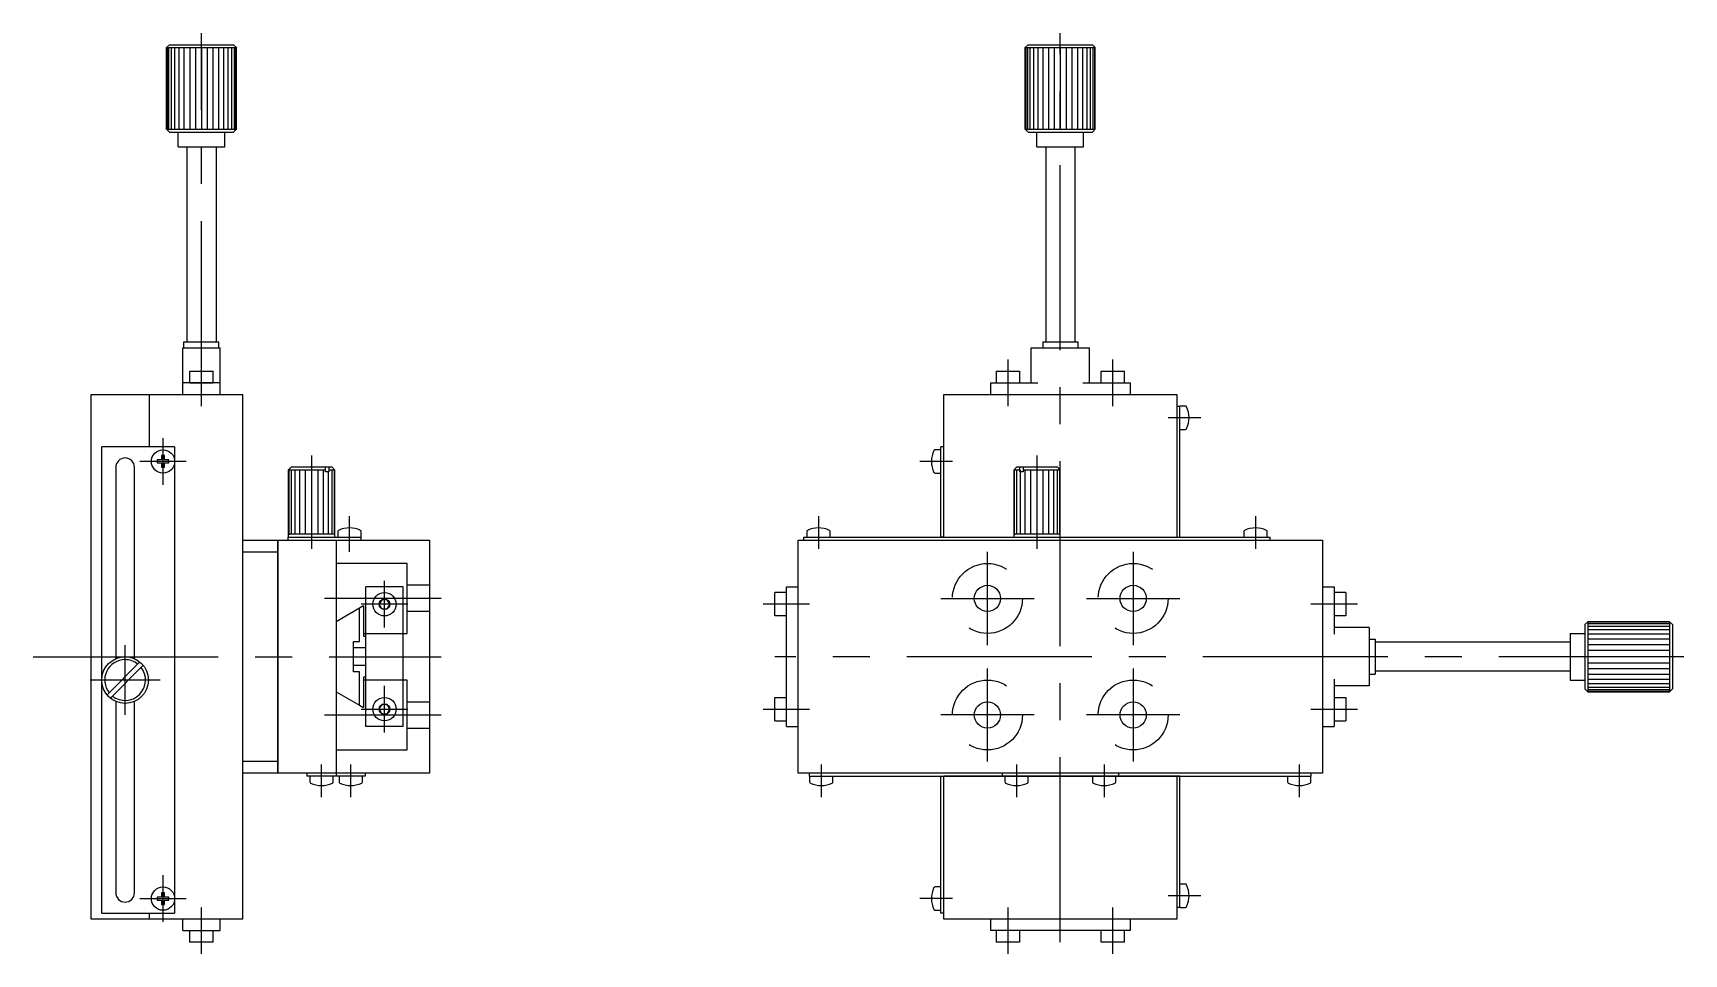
# Model space of a CAD drawing. Extents: x -199 to 404, y -148 to 193.
# Drawn here: x 120.8 to 404.1, y -51 to 107 of the extents above; entities that cross this region are included whole.
import ezdxf

# ---------------------------------------------------------------- set-up
doc = ezdxf.new("R2010")
doc.units = 0
doc.linetypes.add('CENTER', pattern=[50.8, 31.75, -6.35, 6.35, -6.35])
doc.linetypes.add('DASHED', pattern=[19.05, 12.7, -6.35])
doc.layers.get('0').update_dxf_attribs({"linetype": 'CONTINUOUS'})
doc.layers.add('CENTER', color=1, linetype='CENTER')

msp = doc.modelspace()

# ---------------------------------------------------------------- linework, layer by layer
at = {"color": 7, "linetype": 'CONTINUOUS'}
for p, q in [((144.24, 105), (143.74, 104.5)), ((144.24, 105), (147.74, 105)), ((147.74, 105), (151.74, 105)), ((151.74, 105), (151.94, 105)), ((151.94, 105), (155.24, 105)), ((155.24, 105), (155.74, 104.5)), ((291.58, 105), (291.08, 104.5)), ((291.58, 105), (295.08, 105)), ((295.08, 105), (299.08, 105)), ((299.08, 105), (299.28, 105)), ((299.28, 105), (302.58, 105)), ((302.58, 105), (303.08, 104.5)), ((143.74, 104.5), (149.74, 104.5)), ((143.74, 90.5), (143.74, 104.5)), ((143.74, 104.5), (143.74, 90.5)), ((143.83, 104.5), (143.83, 90.5)), ((144.1, 104.5), (144.1, 90.5)), ((144.54, 104.5), (144.54, 90.5)), ((145.14, 104.5), (145.14, 90.5)), ((145.88, 104.5), (145.88, 90.5)), ((146.74, 104.5), (146.74, 90.5)), ((147.72, 104.5), (147.72, 90.5)), ((148.7, 104.5), (148.7, 90.5)), ((149.74, 104.5), (149.74, 90.5)), ((149.74, 104.5), (150.78, 104.5)), ((150.78, 90.5), (150.78, 104.5)), ((150.78, 104.5), (151.76, 104.5)), ((151.76, 90.5), (151.76, 104.5)), ((151.76, 104.5), (152.74, 104.5)), ((152.74, 90.5), (152.74, 104.5)), ((152.74, 104.5), (153.6, 104.5)), ((153.6, 90.5), (153.6, 104.5)), ((153.6, 104.5), (154.34, 104.5)), ((154.34, 90.5), (154.34, 104.5)), ((154.34, 104.5), (154.94, 104.5)), ((154.94, 90.5), (154.94, 104.5)), ((154.94, 104.5), (155.38, 104.5)), ((155.38, 90.5), (155.38, 104.5)), ((155.38, 104.5), (155.65, 104.5)), ((155.65, 90.5), (155.65, 104.5)), ((155.65, 104.5), (155.74, 104.5)), ((155.74, 90.5), (155.74, 104.5)), ((291.08, 104.5), (291.08, 90.5)), ((291.08, 90.5), (291.08, 104.5)), ((291.08, 104.5), (297.08, 104.5)), ((291.17, 104.5), (291.17, 90.5)), ((291.44, 104.5), (291.44, 90.5)), ((291.88, 104.5), (291.88, 90.5)), ((292.48, 104.5), (292.48, 90.5)), ((293.22, 104.5), (293.22, 90.5)), ((294.08, 104.5), (294.08, 90.5)), ((295.06, 104.5), (295.06, 90.5)), ((296.04, 104.5), (296.04, 90.5)), ((297.08, 104.5), (297.08, 90.5)), ((297.08, 104.5), (298.12, 104.5)), ((298.12, 90.5), (298.12, 104.5)), ((298.12, 104.5), (299.1, 104.5)), ((299.1, 90.5), (299.1, 104.5)), ((299.1, 104.5), (300.08, 104.5)), ((300.08, 90.5), (300.08, 104.5)), ((300.08, 104.5), (300.93, 104.5)), ((300.93, 90.5), (300.93, 104.5)), ((300.93, 104.5), (301.67, 104.5)), ((301.67, 90.5), (301.67, 104.5)), ((301.67, 104.5), (302.27, 104.5)), ((302.27, 90.5), (302.27, 104.5)), ((302.27, 104.5), (302.72, 104.5)), ((302.72, 90.5), (302.72, 104.5)), ((302.72, 104.5), (302.99, 104.5)), ((302.99, 90.5), (302.99, 104.5)), ((302.99, 104.5), (303.08, 104.5)), ((303.08, 90.5), (303.08, 104.5)), ((143.74, 90.5), (149.74, 90.5)), ((144.24, 90), (143.74, 90.5)), ((144.24, 90), (155.24, 90)), ((145.74, 87.5), (145.74, 90)), ((145.74, 87.5), (145.74, 90)), ((149.74, 90.5), (150.78, 90.5)), ((150.78, 90.5), (151.76, 90.5)), ((151.76, 90.5), (152.74, 90.5)), ((152.74, 90.5), (153.6, 90.5)), ((153.6, 90.5), (154.34, 90.5)), ((153.74, 87.5), (153.74, 90)), ((154.34, 90.5), (154.94, 90.5)), ((154.94, 90.5), (155.38, 90.5)), ((155.74, 90.5), (155.24, 90)), ((155.38, 90.5), (155.65, 90.5)), ((155.65, 90.5), (155.74, 90.5)), ((291.08, 90.5), (297.08, 90.5)), ((291.58, 90), (291.08, 90.5)), ((291.58, 90), (302.58, 90)), ((293.08, 87.5), (293.08, 90)), ((293.08, 90), (301.08, 90)), ((293.08, 87.5), (293.08, 90)), ((297.08, 90.5), (298.12, 90.5)), ((298.12, 90.5), (299.1, 90.5)), ((299.1, 90.5), (300.08, 90.5)), ((300.08, 90.5), (300.93, 90.5)), ((300.93, 90.5), (301.67, 90.5)), ((301.08, 87.5), (301.08, 90)), ((301.67, 90.5), (302.27, 90.5)), ((302.27, 90.5), (302.72, 90.5)), ((303.08, 90.5), (302.58, 90)), ((302.72, 90.5), (302.99, 90.5)), ((302.99, 90.5), (303.08, 90.5)), ((145.74, 87.5), (147.24, 87.5)), ((145.74, 87.5), (153.74, 87.5)), ((147.24, 87.5), (147.24, 54)), ((147.24, 87.5), (152.24, 87.5)), ((152.24, 87.5), (152.24, 54)), ((152.24, 87.5), (153.74, 87.5)), ((293.08, 87.5), (301.08, 87.5)), ((293.08, 87.5), (294.58, 87.5)), ((294.58, 87.5), (294.58, 54)), ((294.58, 87.5), (299.58, 87.5)), ((299.58, 87.5), (299.58, 54)), ((299.58, 87.5), (301.08, 87.5)), ((146.74, 54), (147.24, 54)), ((146.74, 53), (146.74, 54)), ((147.24, 54), (152.24, 54)), ((152.24, 54), (152.74, 54)), ((152.74, 53), (152.74, 54)), ((294.08, 54), (294.08, 53)), ((294.08, 54), (294.58, 54)), ((294.58, 54), (299.58, 54)), ((299.58, 54), (300.08, 54)), ((300.08, 54), (300.08, 53)), ((146.54, 47), (146.54, 53)), ((146.54, 53), (152.94, 53)), ((152.94, 47), (152.94, 53)), ((292.08, 53), (294.58, 53)), ((292.08, 47), (292.08, 53)), ((294.58, 53), (299.58, 53)), ((299.58, 53), (302.08, 53)), ((302.08, 47), (302.08, 53)), ((147.74, 47), (147.74, 49)), ((147.74, 49), (151.74, 49)), ((151.74, 47), (151.74, 49)), ((286.08, 49), (290.08, 49)), ((286.08, 49), (286.08, 47)), ((290.08, 49), (290.08, 47)), ((304.08, 49), (308.08, 49)), ((304.08, 47), (304.08, 49)), ((308.08, 47), (308.08, 49)), ((146.54, 45), (146.54, 47)), ((152.94, 47), (146.54, 47)), ((147.74, 47), (151.74, 47)), ((152.94, 45), (152.94, 47)), ((285.08, 47), (285.08, 45)), ((285.08, 47), (293.24, 47)), ((286.08, 47), (290.08, 47)), ((300.92, 47), (304.08, 47)), ((304.08, 47), (309.08, 47)), ((308.08, 47), (309.08, 47)), ((309.08, 47), (309.08, 45)), ((130.84, -45), (130.84, 45)), ((130.84, 45), (156.84, 45)), ((140.84, 36), (140.84, 45)), ((151.94, 45), (156.24, 45)), ((156.84, -45), (156.84, 45)), ((277.08, 45), (317.08, 45)), ((277.08, 43), (277.08, 45)), ((277.08, 20.5), (277.08, 43)), ((317.08, 45), (317.08, 43)), ((317.08, 43), (317.08, 20.5)), ((317.08, 43), (317.58, 43)), ((317.58, 20.5), (317.58, 43)), ((318.57, 43), (317.58, 43)), ((317.58, 39), (318.57, 39)), ((132.64, -44), (132.64, 36)), ((140.84, 36), (132.64, 36)), ((145.14, 36), (140.84, 36)), ((142.89, 34.5), (142.89, 33.75)), ((143.39, 34.5), (142.89, 34.5)), ((143.39, 33.75), (143.39, 34.5)), ((145.14, 36), (145.14, -44)), ((276.58, 35.5), (275.59, 35.5)), ((276.58, 20.5), (276.58, 36)), ((277.08, 36), (276.58, 36)), ((135.04, 32.5), (135.04, -0.33)), ((138.24, -0.33), (138.24, 32.5)), ((142.14, 33.75), (142.14, 33.25)), ((142.89, 33.75), (142.14, 33.75)), ((142.14, 33.25), (142.89, 33.25)), ((142.89, 33.25), (142.89, 32.5)), ((142.89, 32.5), (143.39, 32.5)), ((144.14, 33.75), (143.39, 33.75)), ((143.39, 32.5), (143.39, 33.25)), ((143.39, 33.25), (144.14, 33.25)), ((144.14, 33.25), (144.14, 33.75)), ((164.64, 32), (165.14, 32.5)), ((164.64, 32), (164.64, 21)), ((171, 32), (164.64, 32)), ((164.78, 21), (164.78, 32)), ((172.14, 32.5), (165.14, 32.5)), ((165.18, 21), (165.18, 32)), ((165.81, 21), (165.81, 32)), ((166.64, 21), (166.64, 32)), ((167.61, 21), (167.61, 32)), ((168.64, 32), (168.64, 21)), ((169.68, 32), (169.68, 21)), ((170.64, 32), (170.64, 21)), ((171, 31.7), (171, 32.5)), ((171.57, 31.7), (171, 31.7)), ((171.47, 31.7), (171.47, 21)), ((171.57, 32.5), (171.57, 31.7)), ((172.64, 32), (171.57, 32)), ((172.1, 32), (172.1, 21)), ((172.14, 32.5), (172.64, 32)), ((172.5, 32), (172.5, 21)), ((172.64, 20.5), (172.64, 32)), ((275.59, 31.5), (276.58, 31.5)), ((289.08, 32), (289.58, 32.5)), ((289.08, 32), (289.58, 32.5)), ((289.08, 32), (289.08, 21)), ((289.08, 32), (289.08, 22.07)), ((290.15, 32), (289.08, 32)), ((290.15, 32), (289.08, 32)), ((289.21, 21), (289.21, 32)), ((289.21, 21), (289.21, 32)), ((296.58, 32.5), (289.58, 32.5)), ((296.58, 32.5), (289.58, 32.5)), ((289.61, 21), (289.61, 32)), ((289.61, 21), (289.61, 32)), ((290.15, 31.7), (290.15, 32.5)), ((290.15, 31.7), (290.15, 32.5)), ((290.25, 31.7), (290.15, 31.7)), ((290.72, 31.7), (290.15, 31.7)), ((290.25, 21), (290.25, 32)), ((290.25, 21), (290.25, 31.7)), ((290.72, 31.7), (290.25, 31.7)), ((290.72, 32.5), (290.72, 31.7)), ((290.72, 32.5), (290.72, 31.7)), ((295.91, 32), (290.72, 32)), ((297.08, 32), (290.72, 32)), ((291.08, 21), (291.08, 32)), ((291.08, 21), (291.08, 32)), ((292.04, 21), (292.04, 32)), ((292.04, 21), (292.04, 32)), ((293.08, 32), (293.08, 21)), ((293.08, 32), (293.08, 21)), ((294.11, 32), (294.11, 21)), ((294.11, 32), (294.11, 21)), ((295.08, 32), (295.08, 21)), ((295.08, 32), (295.08, 21)), ((295.91, 32), (295.91, 21)), ((297.08, 32), (295.91, 32)), ((295.91, 31.7), (295.91, 21)), ((296.54, 32), (296.54, 21)), ((296.54, 32), (296.54, 21)), ((296.58, 32.5), (297.08, 32)), ((296.58, 32.5), (297.08, 32)), ((296.94, 32), (296.94, 21)), ((296.94, 32), (296.94, 21)), ((297.08, 20.5), (297.08, 32)), ((297.08, 20.5), (297.08, 32)), ((277.08, 20.5), (277.08, 23)), ((156.84, 20), (188.84, 20)), ((162.84, 20), (162.84, -20)), ((162.84, -20), (162.84, 20)), ((162.84, 20), (177.14, 20)), ((162.84, 20), (162.84, 20)), ((172.64, 21), (164.64, 21)), ((164.64, 21), (164.64, 20.5)), ((164.64, 21), (164.89, 21)), ((164.64, 20.5), (177.14, 20.5)), ((164.64, 20), (164.64, 20.5)), ((172.84, 20), (172.84, -20.5)), ((173.14, 21.49), (173.14, 20.5)), ((177.14, 20.5), (177.14, 21.49)), ((177.14, 20), (177.14, 20.5)), ((188.84, 20), (188.84, -20)), ((252.08, 20), (317.58, 20)), ((252.08, -20), (252.08, 20)), ((253.08, 20.5), (276.58, 20.5)), ((253.08, 20), (253.08, 20.5)), ((253.58, 21.49), (253.58, 20.5)), ((257.58, 20.5), (257.58, 21.49)), ((276.58, 20.5), (277.08, 20.5)), ((277.08, 20.5), (276.58, 20.5)), ((276.58, 20), (287.08, 20)), ((277.08, 20.5), (297.08, 20.5)), ((287.08, 20), (307.08, 20)), ((289.08, 22.07), (289.08, 21)), ((293.08, 21), (289.08, 21)), ((293.08, 21), (289.08, 21)), ((289.08, 21), (289.33, 21)), ((289.08, 21), (289.08, 20.5)), ((289.08, 21), (289.33, 21)), ((289.08, 21), (289.08, 20.5)), ((297.08, 21), (293.08, 21)), ((297.08, 21), (293.08, 21)), ((297.08, 20.5), (333.08, 20.5)), ((317.58, 20), (342.08, 20)), ((328.58, 21.49), (328.58, 20.5)), ((332.58, 20.5), (332.58, 21.49)), ((333.08, 20), (333.08, 20.5)), ((342.08, 20), (342.08, -20)), ((156.84, 18), (162.84, 18)), ((177.94, 3.5), (177.94, 12)), ((184.34, 12), (177.94, 12)), ((184.34, -12), (184.34, 12)), ((250.08, 12), (252.08, 12)), ((250.08, 7), (250.08, 12)), ((342.08, 12), (344.08, 12)), ((344.08, 12), (344.08, 11)), ((344.08, 12), (344.08, 7)), ((177.54, 8.71), (176.84, 8.31)), ((177.54, 8.71), (177.54, 3.5)), ((180.69, 9.78), (180.24, 9)), ((180.69, 8.22), (180.24, 9)), ((181.59, 9.78), (180.69, 9.78)), ((182.04, 9), (181.59, 9.78)), ((181.59, 8.22), (182.04, 9)), ((250.08, 11), (248.08, 11)), ((248.08, 7), (248.08, 11)), ((346.08, 11), (344.08, 11)), ((346.08, 11), (346.08, 7)), ((176.84, 8.31), (172.84, 6)), ((176.84, 2.6), (176.84, 8.31)), ((180.69, 8.22), (181.59, 8.22)), ((250.08, 7), (248.08, 7)), ((250.08, -12), (250.08, 7)), ((346.08, 7), (344.08, 7)), ((344.08, 7), (344.08, 3.84)), ((387.08, 5.5), (387.58, 6)), ((387.58, 6), (387.58, 0)), ((387.58, 6), (401.58, 6)), ((401.58, 6), (387.58, 6)), ((401.58, 5.91), (387.58, 5.91)), ((401.58, 6), (401.58, 0)), ((402.08, 5.5), (401.58, 6)), ((177.54, 3.5), (177.94, 3.5)), ((177.94, 1.5), (177.94, 3.5)), ((350.08, 5), (344.08, 5)), ((350.08, 5), (350.08, 2.5)), ((350.08, 3), (351.08, 3)), ((351.08, 3), (351.08, 2.5)), ((384.58, 4), (387.08, 4)), ((384.58, 4), (387.08, 4)), ((384.58, 4), (384.58, -4)), ((384.58, 4), (384.58, 2.5)), ((387.08, 5.5), (387.08, -5.5)), ((387.08, 4), (387.08, -4)), ((401.58, 5.64), (387.58, 5.64)), ((401.58, 5.2), (387.58, 5.2)), ((401.58, 4.6), (387.58, 4.6)), ((401.58, 3.86), (387.58, 3.86)), ((401.58, 3), (387.58, 3)), ((402.08, 5.5), (402.08, 2)), ((175.84, -2.6), (175.84, 2.6)), ((175.84, 2.6), (176.84, 2.6)), ((177.94, 1.5), (175.84, 1.5)), ((177.94, -1.5), (177.94, 1.5)), ((350.08, 2.5), (350.08, -2.5)), ((384.58, 2.5), (351.08, 2.5)), ((351.08, 2.5), (351.08, -2.5)), ((384.58, 2.5), (384.58, -2.5)), ((401.58, 2.02), (387.58, 2.02)), ((401.58, 1.04), (387.58, 1.04)), ((401.58, 0), (387.58, 0)), ((387.58, 0), (387.58, -1.04)), ((401.58, 0), (401.58, -1.04)), ((402.08, 2), (402.08, -2)), ((133.54, -6.53), (139.17, -0.9)), ((134.11, -7.1), (139.74, -1.47)), ((177.94, -1.5), (175.84, -1.5)), ((176.84, -2.6), (175.84, -2.6)), ((176.84, -3.5), (176.84, -2.6)), ((177.94, -12), (177.94, -1.5)), ((350.08, -2.5), (350.08, -5)), ((384.58, -2.5), (351.08, -2.5)), ((351.08, -2.5), (351.08, -3)), ((384.58, -2.5), (384.58, -4)), ((387.58, -1.04), (401.58, -1.04)), ((387.58, -1.04), (387.58, -2.02)), ((387.58, -2.02), (401.58, -2.02)), ((387.58, -2.02), (387.58, -3)), ((401.58, -1.04), (401.58, -2.02)), ((401.58, -2.02), (401.58, -3)), ((402.08, -2), (402.08, -2.2)), ((402.08, -2.2), (402.08, -5.5)), ((176.84, -8.31), (176.84, -3.5)), ((177.94, -3.5), (177.54, -3.5)), ((177.54, -3.5), (177.54, -8.71)), ((344.08, -3.84), (344.08, -12)), ((350.08, -5), (344.08, -5)), ((350.08, -3), (351.08, -3)), ((384.58, -4), (387.08, -4)), ((387.58, -6), (387.08, -5.5)), ((387.58, -3), (401.58, -3)), ((387.58, -3), (387.58, -3.86)), ((387.58, -3.86), (401.58, -3.86)), ((387.58, -3.86), (387.58, -4.6)), ((387.58, -4.6), (401.58, -4.6)), ((387.58, -4.6), (387.58, -5.2)), ((387.58, -5.2), (401.58, -5.2)), ((387.58, -5.2), (387.58, -5.64)), ((387.58, -5.64), (401.58, -5.64)), ((387.58, -5.64), (387.58, -5.91)), ((401.58, -3), (401.58, -3.86)), ((401.58, -3.86), (401.58, -4.6)), ((401.58, -4.6), (401.58, -5.2)), ((401.58, -5.2), (401.58, -5.64)), ((402.08, -5.5), (401.58, -6)), ((401.58, -5.64), (401.58, -5.91)), ((135.04, -7.67), (135.04, -40.5)), ((138.24, -40.5), (138.24, -7.67)), ((172.84, -6), (176.84, -8.31)), ((176.84, -8.31), (177.54, -8.71)), ((180.24, -9), (180.69, -8.22)), ((181.59, -8.22), (180.69, -8.22)), ((182.04, -9), (181.59, -8.22)), ((248.08, -11), (248.08, -7)), ((248.08, -7), (250.08, -7)), ((344.08, -7), (344.08, -11)), ((344.08, -7), (346.08, -7)), ((346.08, -7), (346.08, -11)), ((387.58, -5.91), (401.58, -5.91)), ((387.58, -5.91), (387.58, -6)), ((387.58, -6), (401.58, -6)), ((401.58, -5.91), (401.58, -6)), ((180.24, -9), (180.69, -9.78)), ((180.69, -9.78), (181.59, -9.78)), ((181.59, -9.78), (182.04, -9)), ((248.08, -11), (250.08, -11)), ((344.08, -11), (346.08, -11)), ((184.34, -12), (177.94, -12)), ((250.08, -12), (252.08, -12)), ((342.08, -12), (344.08, -12)), ((162.84, -18), (156.84, -18)), ((188.84, -20), (156.84, -20)), ((167.84, -20), (167.84, -20.5)), ((172.84, -20.5), (167.84, -20.5)), ((168.34, -20.5), (168.34, -21.49)), ((172.34, -21.49), (172.34, -20.5)), ((177.84, -20.5), (172.84, -20.5)), ((173.34, -20.5), (173.34, -21.49)), ((177.34, -21.49), (177.34, -20.5)), ((177.84, -20), (177.54, -20)), ((177.84, -20), (177.84, -20.5)), ((254.08, -20), (252.08, -20)), ((287.08, -20), (254.08, -20)), ((254.08, -20.5), (254.08, -20)), ((254.08, -20.5), (340.08, -20.5)), ((254.08, -20.5), (254.08, -21.49)), ((258.08, -21.49), (258.08, -20.5)), ((287.08, -20), (276.58, -20)), ((276.58, -44), (276.58, -20.5)), ((277.08, -45), (277.08, -20.5)), ((317.08, -20.5), (277.08, -20.5)), ((340.08, -20), (287.08, -20)), ((287.08, -20), (287.08, -20.5)), ((287.58, -20.5), (287.58, -21.49)), ((291.58, -21.49), (291.58, -20.5)), ((302.58, -20.5), (302.58, -21.49)), ((306.58, -21.49), (306.58, -20.5)), ((307.08, -20), (307.08, -20.5)), ((317.08, -20.5), (317.08, -23)), ((317.08, -20.5), (317.08, -23)), ((317.58, -20.5), (317.08, -20.5)), ((317.58, -43), (317.58, -20.5)), ((336.08, -20.5), (336.08, -21.49)), ((342.08, -20), (340.08, -20)), ((340.08, -20), (340.08, -20.5)), ((340.08, -21.49), (340.08, -20.5)), ((317.08, -23), (317.08, -43)), ((276.58, -39.5), (275.59, -39.5)), ((318.57, -39), (317.58, -39)), ((142.89, -41.25), (142.14, -41.25)), ((142.14, -41.25), (142.14, -41.75)), ((142.14, -41.75), (142.89, -41.75)), ((143.39, -40.5), (142.89, -40.5)), ((142.89, -40.5), (142.89, -41.25)), ((142.89, -41.75), (142.89, -42.5)), ((143.39, -41.25), (143.39, -40.5)), ((144.14, -41.25), (143.39, -41.25)), ((143.39, -42.5), (143.39, -41.75)), ((143.39, -41.75), (144.14, -41.75)), ((144.14, -41.75), (144.14, -41.25)), ((156.84, -45), (130.84, -45)), ((132.64, -44), (140.84, -44)), ((140.84, -45), (140.84, -44)), ((140.84, -44), (145.14, -44)), ((142.89, -42.5), (143.39, -42.5)), ((146.54, -47), (146.54, -45)), ((156.84, -45), (152.54, -45)), ((152.94, -47), (152.94, -45)), ((275.59, -43.5), (276.58, -43.5)), ((277.08, -44), (276.58, -44)), ((317.08, -45), (277.08, -45)), ((285.08, -45), (285.08, -47)), ((309.08, -45), (309.08, -47)), ((317.58, -43), (317.08, -43)), ((317.08, -43), (317.08, -45)), ((317.58, -43), (318.57, -43)), ((146.54, -47), (152.94, -47)), ((147.74, -49), (147.74, -47)), ((151.74, -49), (151.74, -47)), ((304.08, -47), (285.08, -47)), ((286.08, -47), (286.08, -49)), ((290.08, -47), (290.08, -49)), ((309.08, -47), (304.08, -47)), ((304.08, -49), (304.08, -47)), ((308.08, -49), (308.08, -47)), ((151.74, -49), (147.74, -49)), ((290.08, -49), (286.08, -49)), ((308.08, -49), (304.08, -49))]:
    msp.add_line(p, q, dxfattribs=at)
at = {"color": 3, "linetype": 'DASHED'}
for p, q in [((185.04, 16), (172.84, 16)), ((185.04, 12.25), (185.04, 16)), ((185.04, 7.75), (185.04, 12.25)), ((188.84, 12.25), (185.04, 12.25)), ((188.84, 7.75), (185.04, 7.75)), ((185.04, 4), (185.04, 7.75)), ((177.54, 4), (185.04, 4)), ((185.04, -4), (177.54, -4)), ((185.04, -7.75), (185.04, -4)), ((185.04, -7.75), (188.84, -7.75)), ((185.04, -12.25), (185.04, -7.75)), ((185.04, -12.25), (188.84, -12.25)), ((185.04, -16), (185.04, -12.25)), ((172.84, -16), (185.04, -16))]:
    msp.add_line(p, q, dxfattribs=at)
at = {"color": 7, "linetype": 'CONTINUOUS'}
for centre, radius in [((143.14, 33.5), 2), ((284.58, 10), 2.25), ((309.58, 10), 2.25), ((181.14, 9), 2), ((181.14, 9), 0.9), ((136.64, -4), 4), ((181.14, -9), 2), ((181.14, -9), 0.9), ((284.58, -10), 2.25), ((309.58, -10), 2.25), ((143.14, -41.5), 2)]:
    msp.add_circle(centre, radius, dxfattribs=at)
at = {"color": 3, "linetype": 'DASHED'}
for centre in [(284.58, 10), (284.58, 10), (309.58, 10), (309.58, 10), (284.58, -10), (284.58, -10), (309.58, -10), (309.58, -10)]:
    msp.add_circle(centre, 6, dxfattribs=at)
at = {"color": 7, "linetype": 'CONTINUOUS'}
for centre, radius, start, end in [((318.57, 42.8), 0.2, 25.6716, 90), ((314.82, 41), 4.35, 334.3284, 25.6716), ((318.57, 39.2), 0.2, 270, 334.3284), ((136.64, 32.5), 1.6, 0, 180), ((279.33, 33.5), 4.35, 154.3284, 205.6716), ((275.59, 35.3), 0.2, 90, 154.3284), ((275.59, 31.7), 0.2, 205.6716, 270), ((173.34, 21.49), 0.2, 115.6716, 180), ((175.14, 17.75), 4.35, 64.3284, 115.6716), ((176.94, 21.49), 0.2, 0, 64.3284), ((253.78, 21.49), 0.2, 115.6716, 180), ((255.58, 17.75), 4.35, 64.3284, 115.6716), ((257.38, 21.49), 0.2, 0, 64.3284), ((328.78, 21.49), 0.2, 115.6716, 180), ((330.58, 17.75), 4.35, 64.3284, 115.6716), ((332.38, 21.49), 0.2, 0, 64.3284), ((136.64, -4), 3.5, 90, 218.4376), ((136.64, -4), 3.5, 231.5624, 38.4376), ((136.64, -4), 3.5, 51.5624, 90), ((168.54, -21.49), 0.2, 180, 244.3284), ((170.34, -17.75), 4.35, 244.3284, 295.6716), ((172.14, -21.49), 0.2, 295.6716, 0), ((173.54, -21.49), 0.2, 180, 244.3284), ((175.34, -17.75), 4.35, 244.3284, 295.6716), ((177.14, -21.49), 0.2, 295.6716, 0), ((254.28, -21.49), 0.2, 180, 244.3284), ((256.08, -17.75), 4.35, 244.3284, 295.6716), ((257.88, -21.49), 0.2, 295.6716, 0), ((287.78, -21.49), 0.2, 180, 244.3284), ((289.58, -17.75), 4.35, 244.3284, 295.6716), ((291.38, -21.49), 0.2, 295.6716, 0), ((302.78, -21.49), 0.2, 180, 244.3284), ((304.58, -17.75), 4.35, 244.3284, 295.6716), ((306.38, -21.49), 0.2, 295.6716, 0), ((336.28, -21.49), 0.2, 180, 244.3284), ((338.08, -17.75), 4.35, 244.3284, 295.6716), ((339.88, -21.49), 0.2, 295.6716, 0), ((279.33, -41.5), 4.35, 154.3284, 205.6716), ((275.59, -39.7), 0.2, 90, 154.3284), ((318.57, -39.2), 0.2, 25.6716, 90), ((314.82, -41), 4.35, 334.3284, 25.6716), ((136.64, -40.5), 1.6, 180, 0), ((275.59, -43.3), 0.2, 205.6716, 270), ((318.57, -42.8), 0.2, 270, 334.3284)]:
    msp.add_arc(centre, radius, start, end, dxfattribs=at)
at = {"layer": 'CENTER', "color": 1, "linetype": 'CENTER'}
for p, q in [((149.74, 43), (149.74, 107)), ((297.08, -49), (297.08, 107)), ((288.08, 51), (288.08, 43)), ((306.08, 43), (306.08, 51)), ((321.18, 41), (315.58, 41)), ((143.14, 29.5), (143.14, 37.5)), ((168.64, 34.5), (168.64, 18.5)), ((293.08, 34.5), (293.08, 18.5)), ((147.14, 33.5), (139.14, 33.5)), ((278.58, 33.5), (272.98, 33.5)), ((175.14, 18), (175.14, 24.1)), ((255.58, 24.1), (255.58, 18.5)), ((330.58, 24.1), (330.58, 18.5)), ((284.58, 2), (284.58, 18)), ((309.58, 18), (309.58, 2)), ((284.58, 4), (284.58, 16)), ((309.58, 16), (309.58, 4)), ((181.14, 5), (181.14, 13)), ((190.84, 10), (170.84, 10)), ((185.14, 9), (177.14, 9)), ((254.08, 9), (246.08, 9)), ((276.58, 10), (292.58, 10)), ((278.58, 10), (290.58, 10)), ((301.58, 10), (317.58, 10)), ((303.58, 10), (315.58, 10)), ((348.08, 9), (340.08, 9)), ((120.84, 0), (190.84, 0)), ((136.64, -10), (136.64, 2)), ((404.08, 0), (248.08, 0)), ((284.58, -18), (284.58, -2)), ((309.58, -2), (309.58, -18)), ((142.64, -4), (130.64, -4)), ((181.14, -13), (181.14, -5)), ((284.58, -16), (284.58, -4)), ((309.58, -4), (309.58, -16)), ((170.84, -10), (190.84, -10)), ((177.14, -9), (185.14, -9)), ((246.08, -9), (254.08, -9)), ((292.58, -10), (276.58, -10)), ((290.58, -10), (278.58, -10)), ((317.58, -10), (301.58, -10)), ((315.58, -10), (303.58, -10)), ((340.08, -9), (348.08, -9)), ((170.34, -24.1), (170.34, -18.5)), ((175.34, -24.1), (175.34, -18.5)), ((256.08, -18.5), (256.08, -24.1)), ((289.58, -18.5), (289.58, -24.1)), ((304.58, -18.5), (304.58, -24.1)), ((338.08, -18.5), (338.08, -24.1)), ((143.14, -45.5), (143.14, -37.5)), ((139.14, -41.5), (147.14, -41.5)), ((278.58, -41.5), (272.98, -41.5)), ((321.18, -41), (315.58, -41)), ((149.74, -51), (149.74, -43)), ((288.08, -43), (288.08, -51)), ((306.08, -51), (306.08, -43))]:
    msp.add_line(p, q, dxfattribs=at)

doc.saveas('drawing.dxf')
